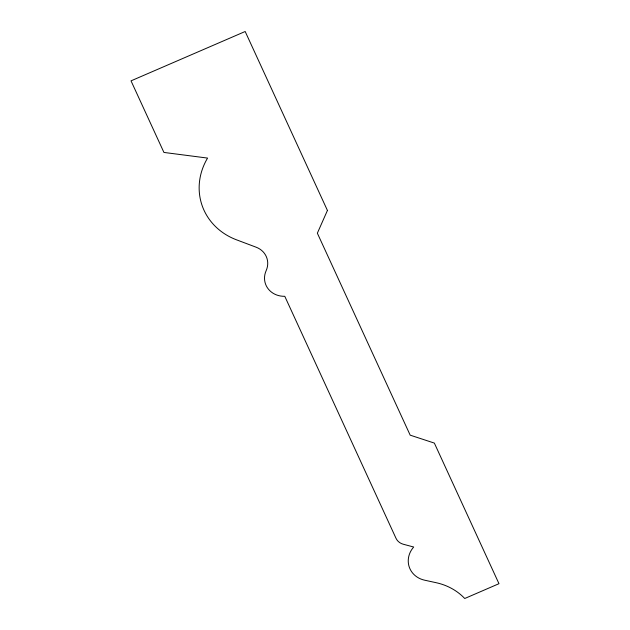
<?xml version="1.0" encoding="UTF-8"?>
<svg xmlns="http://www.w3.org/2000/svg" width="630" height="630" viewBox="0 0 630 630"><rect width="100%" height="100%" fill="white"/><g stroke="black" fill="none" stroke-linecap="round" stroke-linejoin="round"><path stroke-width="0.94" d="M327.427 210.452L317.355 233.195L410.177 435.157L434.353 443.087L498.976 583.695L464.727 598.5A59.188 53.416 -17.6 0 0 436.125 582.695L424.628 580.191A23.082 20.837 -17.6 0 1 413.697 547.013L403.342 544.257A12.45 11.238 -17.6 0 1 395.994 538.272L284.784 296.305A21.113 19.057 -17.6 0 1 266.151 270.656A20.404 18.412 -17.6 0 0 256.095 247.188L236.486 239.809A65.449 59.078 -17.6 0 1 207.569 158.083L163.926 152.436L131.024 80.853L245.18 31.5L327.427 210.452"/></g></svg>
